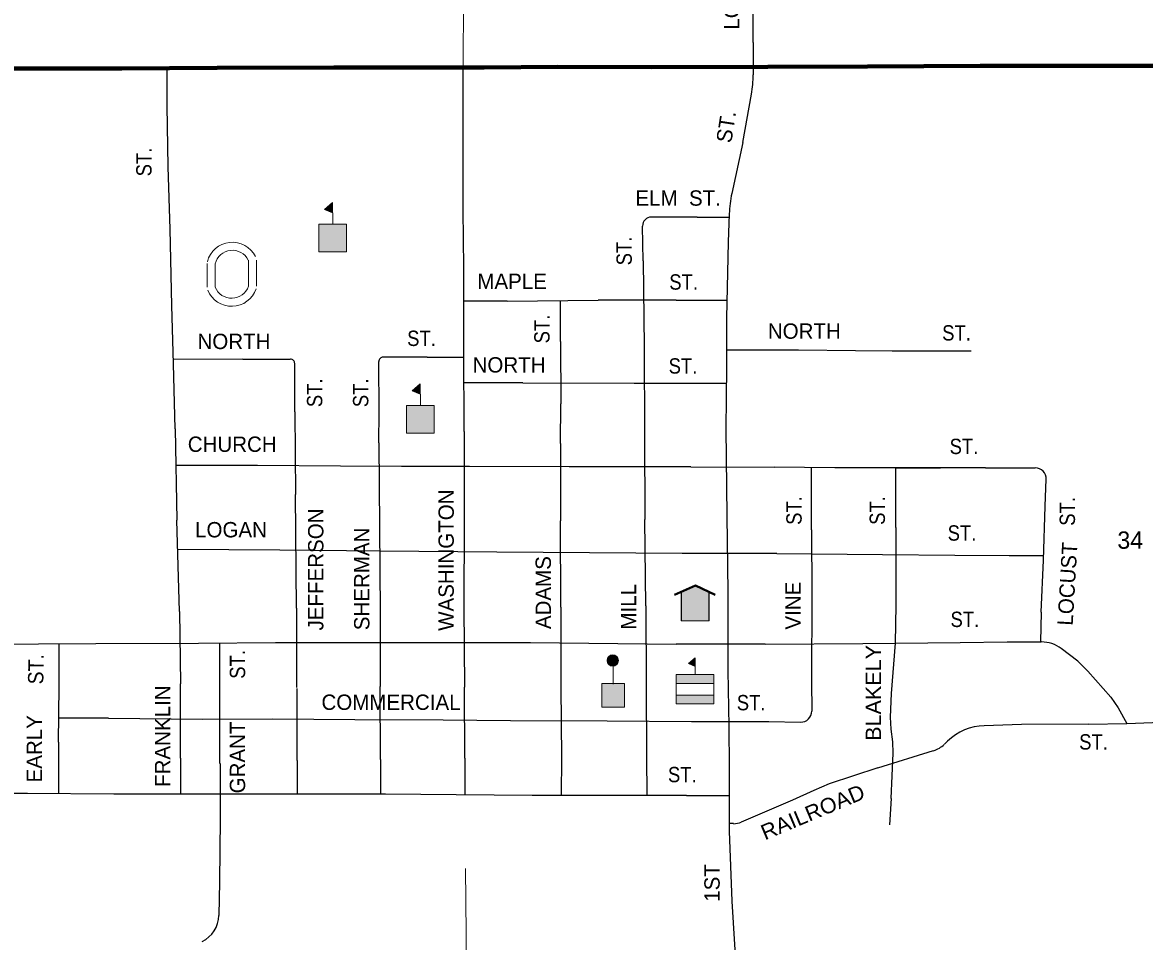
# Model space of a CAD drawing. Extents: x -143 to 192, y -296 to 46.
# Drawn here: x -141.66 to -140.691, y -294.41 to -293.616 of the extents above; entities that cross this region are included whole.
import ezdxf
from ezdxf.enums import TextEntityAlignment as Align

# ---------------------------------------------------------------- set-up
doc = ezdxf.new("R2010")
doc.units = 0
doc.header["$LTSCALE"] = 0.006
doc.linetypes.add('LONG_DASHED', pattern=[7.5, 6, -1.5])
doc.linetypes.add('MEDIUM_DASHED', pattern=[4.5, 3, -1.5])
for name, color, linetype, lineweight in [('12', 7, 'Continuous', 80), ('14', 7, 'Continuous', 25), ('15', 7, 'MEDIUM_DASHED', 13), ('31', 7, 'Continuous', 13), ('32', 7, 'Continuous', 35), ('35', 7, 'Continuous', 13), ('36', 7, 'Continuous', 13), ('4', 7, 'LONG_DASHED', 13)]:
    doc.layers.add(name, color=color, linetype=linetype, lineweight=lineweight)
doc.layers.add('45', color=7, linetype='Continuous')
doc.layers.add('49', color=7, linetype='Continuous')

msp = doc.modelspace()

# ---------------------------------------------------------------- hatches: boundary and pattern name
at = {"layer": '31'}
for points in [[(-141.149984, -294.172439, 1), (-141.15041, -294.162638, 1)], [(-141.159659, -294.207765), (-141.159659, -294.1875), (-141.140152, -294.1875), (-141.140152, -294.207765)]]:
    msp.add_hatch(color=256, dxfattribs=at).paths.add_polyline_path(points)
at = {"layer": '32'}
for points in [[(-141.392235, -293.780682), (-141.399242, -293.777841), (-141.392235, -293.77178)], [(-141.404167, -293.814583), (-141.404167, -293.79053), (-141.380114, -293.79053), (-141.380114, -293.814583)], [(-141.316477, -293.937311), (-141.323485, -293.93447), (-141.316477, -293.928409)], [(-141.328409, -293.971212), (-141.328409, -293.947159), (-141.304356, -293.947159), (-141.304356, -293.971212)]]:
    msp.add_hatch(color=256, dxfattribs=at).paths.add_polyline_path(points)
at = {"layer": '35'}
for points in [[(-141.078977, -294.172727), (-141.078977, -294.165152), (-141.084848, -294.170265)], [(-141.062689, -294.179735), (-141.062689, -294.187311), (-141.095455, -294.187311), (-141.095455, -294.179735)], [(-141.062689, -294.197538), (-141.062689, -294.205114), (-141.095455, -294.205114), (-141.095455, -294.197538)]]:
    msp.add_hatch(color=256, dxfattribs=at).paths.add_polyline_path(points)
at = {"layer": '36'}
msp.add_hatch(color=256, dxfattribs=at).paths.add_polyline_path([(-141.078598, -294.102841), (-141.090909, -294.108333), (-141.090909, -294.133144), (-141.066856, -294.133144), (-141.066856, -294.108333)])

# ---------------------------------------------------------------- linework, layer by layer
at = {"layer": '12'}
msp.add_line((-141.324432, -293.655114), (-141.261364, -293.655114), dxfattribs=at)
for points in [[(-141.324432, -293.655114), (-141.391288, -293.655114), (-141.491856, -293.655492), (-141.574242, -293.656061), (-141.672348, -293.656061), (-141.760417, -293.65625), (-141.848295, -293.65625), (-141.949242, -293.656818), (-142.021212, -293.657197), (-142.123864, -293.657197), (-142.209659, -293.657197), (-142.285038, -293.657576)], [(-141.261364, -293.655114), (-141.197538, -293.654735), (-141.116667, -293.654924), (-141.016288, -293.654735), (-140.929924, -293.654356), (-140.832576, -293.653788), (-140.747159, -293.653788)], [(-140.747159, -293.653788), (-140.652462, -293.653788), (-140.568182, -293.653409)]]:
    msp.add_lwpolyline(points, dxfattribs=at)
at = {"layer": '14'}
for p, q in [((-141.028788, -293.633523), (-141.028788, -293.661553)), ((-141.037879, -293.719886), (-141.030303, -293.67822)), ((-141.037879, -293.719886), (-141.047348, -293.764015)), ((-141.050189, -293.806061), (-141.049432, -293.781629)), ((-141.123864, -293.822159), (-141.124432, -293.792235)), ((-141.077273, -293.78447), (-141.116856, -293.78447)), ((-141.077273, -293.78447), (-141.049621, -293.78447)), ((-141.051705, -293.871402), (-141.050189, -293.806061)), ((-141.278788, -293.898864), (-141.278977, -293.82803)), ((-141.123864, -293.822159), (-141.123106, -293.896212)), ((-141.241288, -293.857008), (-141.278977, -293.857008)), ((-141.241288, -293.857008), (-141.162879, -293.85625)), ((-141.195265, -293.891856), (-141.195265, -293.856629)), ((-141.095455, -293.85625), (-141.162879, -293.85625)), ((-141.095455, -293.85625), (-141.051326, -293.85625)), ((-141.051705, -293.914394), (-141.051705, -293.871402)), ((-141.278598, -293.969697), (-141.278788, -293.898864)), ((-141.195265, -293.891856), (-141.195076, -293.945833)), ((-141.123106, -293.896212), (-141.122727, -293.97178)), ((-141.469697, -293.907197), (-141.529924, -293.907386)), ((-141.469697, -293.907197), (-141.428788, -293.907197)), ((-141.310606, -293.905492), (-141.348485, -293.905492)), ((-141.310606, -293.905492), (-141.278788, -293.905492)), ((-141.022159, -293.899432), (-141.051705, -293.899432)), ((-140.84053, -293.900189), (-140.908712, -293.900189)), ((-141.425, -293.952652), (-141.425, -293.910985)), ((-141.352083, -293.95303), (-141.352273, -293.90928)), ((-141.052083, -293.967424), (-141.051705, -293.914394)), ((-141.227841, -293.927652), (-141.278788, -293.927652)), ((-141.227841, -293.927652), (-141.131629, -293.92803)), ((-141.131629, -293.92803), (-141.089015, -293.92803)), ((-141.089015, -293.92803), (-141.051894, -293.92803)), ((-141.195265, -293.980114), (-141.195076, -293.945833)), ((-141.425, -293.952652), (-141.424242, -294.024242)), ((-141.352273, -293.979545), (-141.352083, -293.95303)), ((-141.52822, -293.967424), (-141.526705, -294.046402)), ((-141.278598, -293.969697), (-141.278598, -294.047159)), ((-141.122727, -293.97178), (-141.122348, -294.045644)), ((-141.051326, -294.042614), (-141.052083, -293.967424)), ((-141.352273, -293.979545), (-141.351705, -294.052462)), ((-141.195265, -293.980114), (-141.195265, -294.04697)), ((-141.457008, -293.999053), (-141.527652, -293.999053)), ((-141.385417, -293.999621), (-141.457008, -293.999053)), ((-141.332576, -293.999811), (-141.385417, -293.999621)), ((-141.274053, -293.999811), (-141.332576, -293.999811)), ((-141.187689, -294.000189), (-141.274053, -293.999811)), ((-141.082576, -294.000189), (-141.187689, -294.000189)), ((-141.082576, -294.000189), (-141.010795, -294.000568)), ((-140.958333, -294.001136), (-141.010795, -294.000568)), ((-140.978409, -294.054735), (-140.978409, -294.000947)), ((-140.905303, -294.001136), (-140.958333, -294.001136)), ((-140.905492, -294.052652), (-140.905492, -294.001136)), ((-140.905492, -294.001136), (-140.886174, -294.001136)), ((-140.905492, -294.001136), (-140.886174, -294.001136)), ((-140.905492, -294.001136), (-140.886174, -294.001136)), ((-140.82822, -294.001136), (-140.785038, -294.001136)), ((-140.776515, -294.03428), (-140.775568, -294.010985)), ((-141.423485, -294.122348), (-141.424242, -294.024242)), ((-141.050379, -294.108523), (-141.051326, -294.042614)), ((-141.524432, -294.125189), (-141.526705, -294.046402)), ((-141.351705, -294.052462), (-141.351136, -294.125568)), ((-141.278598, -294.047159), (-141.278788, -294.121212)), ((-141.195076, -294.121591), (-141.195265, -294.04697)), ((-141.121591, -294.120455), (-141.122348, -294.045644)), ((-140.905492, -294.052652), (-140.905492, -294.119886)), ((-140.978409, -294.054735), (-140.97822, -294.110227)), ((-141.250379, -294.073864), (-141.351515, -294.073106)), ((-141.090152, -294.075), (-141.250379, -294.073864)), ((-141.008333, -294.075189), (-141.090152, -294.075)), ((-141.008333, -294.075189), (-140.917045, -294.075947)), ((-140.807765, -294.076705), (-140.777652, -294.076705)), ((-141.050568, -294.176136), (-141.050379, -294.108523)), ((-140.97822, -294.110227), (-140.978409, -294.185795)), ((-141.278788, -294.121212), (-141.27822, -294.19053)), ((-141.195076, -294.121591), (-141.195076, -294.19053)), ((-141.121591, -294.120455), (-141.121212, -294.188068)), ((-141.524432, -294.125189), (-141.523674, -294.187689)), ((-141.423485, -294.122348), (-141.423485, -294.190909)), ((-141.351136, -294.125568), (-141.351136, -294.190152)), ((-140.779924, -294.125758), (-140.780682, -294.151515)), ((-141.628598, -294.190152), (-141.628598, -294.15303)), ((-141.489583, -294.194129), (-141.489583, -294.152273)), ((-141.441477, -294.151894), (-141.373485, -294.151894)), ((-141.373485, -294.151894), (-141.295265, -294.151894)), ((-141.295265, -294.151894), (-141.221212, -294.151894)), ((-141.221212, -294.151894), (-141.095455, -294.153409)), ((-141.018561, -294.153409), (-141.095455, -294.153409)), ((-141.018561, -294.153409), (-140.934091, -294.152841)), ((-140.934091, -294.152841), (-140.85, -294.152083)), ((-140.748295, -294.168182), (-140.762689, -294.157197)), ((-141.523674, -294.251894), (-141.523674, -294.187689)), ((-141.121212, -294.188068), (-141.121023, -294.250568)), ((-140.978409, -294.185795), (-140.97822, -294.211364)), ((-141.628977, -294.238068), (-141.628598, -294.190152)), ((-141.489583, -294.256629), (-141.489583, -294.194129)), ((-141.422917, -294.253977), (-141.422917, -294.191667)), ((-141.350947, -294.25303), (-141.351136, -294.190152)), ((-141.277841, -294.252083), (-141.27822, -294.19053)), ((-141.195076, -294.19053), (-141.194508, -294.251326)), ((-141.585795, -294.217424), (-141.628788, -294.217424)), ((-141.585795, -294.217424), (-141.504545, -294.218182)), ((-141.504545, -294.218182), (-141.443939, -294.217992)), ((-141.443939, -294.217992), (-141.372917, -294.218561)), ((-141.238636, -294.219318), (-141.155114, -294.219697)), ((-141.155114, -294.219697), (-141.082008, -294.220265)), ((-141.082008, -294.220265), (-141.015341, -294.220265)), ((-141.015341, -294.220265), (-140.987879, -294.220833)), ((-140.739015, -294.222538), (-140.705871, -294.22197)), ((-141.628977, -294.238068), (-141.628977, -294.282765)), ((-140.860795, -294.237121), (-140.863636, -294.239962)), ((-140.921212, -294.260417), (-140.872917, -294.245455)), ((-140.908144, -294.247727), (-140.909848, -294.286742)), ((-141.523674, -294.251894), (-141.523674, -294.283144)), ((-141.489394, -294.256629), (-141.489394, -294.304356)), ((-141.422917, -294.253977), (-141.422917, -294.283144)), ((-141.350947, -294.25303), (-141.350758, -294.283144)), ((-141.277841, -294.252083), (-141.27803, -294.283712)), ((-141.194508, -294.251326), (-141.194697, -294.284091)), ((-141.121023, -294.250568), (-141.120833, -294.284091)), ((-140.921023, -294.260417), (-140.963068, -294.274242)), ((-141.655871, -294.282576), (-141.733333, -294.282576)), ((-141.58125, -294.282955), (-141.655871, -294.282576)), ((-141.510606, -294.283144), (-141.58125, -294.282955)), ((-141.41875, -294.283144), (-141.510606, -294.283144)), ((-141.346591, -294.283144), (-141.41875, -294.283144)), ((-141.285417, -294.283712), (-141.346591, -294.283144)), ((-141.219886, -294.284091), (-141.285606, -294.283712)), ((-141.156439, -294.284091), (-141.219886, -294.284091)), ((-141.086364, -294.284091), (-141.156439, -294.284091)), ((-141.086364, -294.284091), (-141.049432, -294.284091)), ((-140.909659, -294.286742), (-140.911174, -294.309659)), ((-141.045833, -294.308523), (-141.049242, -294.308523))]:
    msp.add_line(p, q, dxfattribs=at)
for points in [[(-141.028788, -293.633523), (-141.029167, -293.560795), (-141.028977, -293.544318), (-141.029735, -293.477652), (-141.029735, -293.452841), (-141.029735, -293.377841), (-141.030492, -293.303598)], [(-141.531061, -293.860795), (-141.532576, -293.794886), (-141.53428, -293.740909), (-141.535227, -293.688258), (-141.535227, -293.655871)], [(-141.278977, -293.82803), (-141.279356, -293.778598), (-141.279356, -293.714962), (-141.279356, -293.655114)], [(-141.52822, -293.967424), (-141.529735, -293.911364), (-141.531061, -293.860795)], [(-140.908712, -293.900189), (-140.94053, -293.9), (-140.989583, -293.899432), (-141.022159, -293.899432)], [(-140.82822, -294.001136), (-140.905492, -294.001136), (-140.866856, -294.001136)], [(-140.779924, -294.125758), (-140.777841, -294.080871), (-140.776515, -294.03428)], [(-141.351515, -294.073106), (-141.437879, -294.072159), (-141.525947, -294.07178)], [(-140.917045, -294.075947), (-140.854545, -294.076515), (-140.807765, -294.076705)], [(-140.905492, -294.119886), (-140.906061, -294.152652), (-140.90947, -294.196212)], [(-141.704545, -294.153598), (-141.646402, -294.15322), (-141.59678, -294.152841)], [(-141.59678, -294.152841), (-141.508144, -294.152462), (-141.441477, -294.151894)], [(-140.85, -294.152083), (-140.80947, -294.151515), (-140.779924, -294.151515)], [(-140.748295, -294.168182), (-140.739583, -294.176894), (-140.719697, -294.199242)], [(-141.049432, -294.259659), (-141.049621, -294.224621), (-141.050568, -294.176136)], [(-140.90947, -294.196212), (-140.910417, -294.216477), (-140.909848, -294.226894), (-140.908333, -294.237879), (-140.908144, -294.247727)], [(-140.719697, -294.199242), (-140.713447, -294.208523), (-140.705871, -294.22197)], [(-141.372917, -294.218561), (-141.29678, -294.21875), (-141.238636, -294.219318)], [(-140.705871, -294.22197), (-140.683712, -294.221212), (-140.631629, -294.217614)], [(-140.739015, -294.222538), (-140.79697, -294.222917), (-140.829167, -294.223864)], [(-141.04697, -294.375379), (-141.049242, -294.314962), (-141.049432, -294.259659)], [(-140.963068, -294.274242), (-140.976326, -294.279924), (-140.994886, -294.288258), (-141.039205, -294.307197)], [(-141.489394, -294.304356), (-141.489962, -294.358902), (-141.49053, -294.387879)], [(-141.040909, -294.477841), (-141.043371, -294.436364), (-141.04697, -294.375379)]]:
    msp.add_lwpolyline(points, dxfattribs=at)
for centre, radius, start, end in [((-141.123535, -293.661512), 0.094697, 349.85358, 0), ((-140.954823, -293.784129), 0.094697, 167.7514, 178.51868), ((-141.116862, -293.792066), 0.007576, 90.13246, 181.05707), ((-141.428744, -293.910985), 0.003788, 359.90923, 89.99949), ((-141.348517, -293.909286), 0.003788, 90.14258, 180.40412), ((-140.785075, -294.010621), 0.00947, 357.93485, 90), ((-140.779833, -294.179903), 0.028409, 52.74405, 90), ((-140.987742, -294.21135), 0.00947, 268.88919, 0.19382), ((-140.82784, -294.271189), 0.047349, 91.70748, 134.12673), ((-140.880179, -294.223011), 0.023674, 287.88235, 314.12674), ((-141.045875, -294.291536), 0.017046, 270, 293.14834), ((-141.516105, -294.387364), 0.025568, 295.92686, 358.85166)]:
    msp.add_arc(centre, radius, start, end, dxfattribs=at)
at = {"layer": '15'}
for p, q in [((-141.279356, -293.655114), (-141.276326, -292.334848)), ((-141.274621, -294.647159), (-141.27803, -294.283712))]:
    msp.add_line(p, q, dxfattribs=at)
at = {"layer": '31'}
msp.add_line((-141.149811, -294.188068), (-141.149811, -294.172348), dxfattribs=at)
msp.add_lwpolyline([(-141.159659, -294.207765), (-141.159659, -294.1875), (-141.140152, -294.1875), (-141.140152, -294.207765)], close=True, dxfattribs=at)
msp.add_circle((-141.150197, -294.167539), 0.004905, dxfattribs=at)
at = {"layer": '32', "lineweight": 13}
for p, q in [((-141.392045, -293.79053), (-141.392045, -293.780682)), ((-141.316288, -293.947159), (-141.316288, -293.937311))]:
    msp.add_line(p, q, dxfattribs=at)
for points in [[(-141.392235, -293.780682), (-141.399242, -293.777841), (-141.392235, -293.77178)], [(-141.404167, -293.814583), (-141.404167, -293.79053), (-141.380114, -293.79053), (-141.380114, -293.814583)], [(-141.316477, -293.937311), (-141.323485, -293.93447), (-141.316477, -293.928409)], [(-141.328409, -293.971212), (-141.328409, -293.947159), (-141.304356, -293.947159), (-141.304356, -293.971212)]]:
    msp.add_lwpolyline(points, close=True, dxfattribs=at)
at = {"layer": '35'}
for p, q in [((-141.500758, -293.824621), (-141.500758, -293.844886)), ((-141.49375, -293.824621), (-141.49375, -293.844886)), ((-141.464962, -293.844129), (-141.464962, -293.821591)), ((-141.457955, -293.844129), (-141.457955, -293.821591)), ((-141.078977, -294.179545), (-141.078977, -294.172727))]:
    msp.add_line(p, q, dxfattribs=at)
at = {"layer": '35', "lineweight": 40}
msp.add_lwpolyline([(-141.09678, -294.110795), (-141.078788, -294.102841), (-141.061742, -294.110795)], dxfattribs=at)
at = {"layer": '35'}
for points in [[(-141.087121, -294.133144), (-141.091098, -294.133144), (-141.091098, -294.108333)], [(-141.067045, -294.108333), (-141.067045, -294.133144), (-141.087311, -294.133144)], [(-141.062689, -294.189394), (-141.062689, -294.187311), (-141.095455, -294.187311), (-141.095455, -294.197538), (-141.062689, -294.197538), (-141.062689, -294.189015)]]:
    msp.add_lwpolyline(points, dxfattribs=at)
for points in [[(-141.078977, -294.172727), (-141.078977, -294.165152), (-141.084848, -294.170265)], [(-141.062689, -294.179735), (-141.062689, -294.187311), (-141.095455, -294.187311), (-141.095455, -294.179735)], [(-141.062689, -294.197538), (-141.062689, -294.205114), (-141.095455, -294.205114), (-141.095455, -294.197538)]]:
    msp.add_lwpolyline(points, close=True, dxfattribs=at)
for centre, radius, start, end in [((-141.47882, -293.828462), 0.022283, 26.54144, 165.89292), ((-141.47882, -293.828462), 0.015332, 26.54144, 165.89292), ((-141.479449, -293.839258), 0.022283, 201.82978, 341.18127), ((-141.479449, -293.839258), 0.015332, 201.82978, 341.18127)]:
    msp.add_arc(centre, radius, start, end, dxfattribs=at)
at = {"layer": '36'}
msp.add_lwpolyline([(-141.078598, -294.102841), (-141.090909, -294.108333), (-141.090909, -294.133144), (-141.066856, -294.133144), (-141.066856, -294.108333)], close=True, dxfattribs=at)
at = {"layer": '4'}
msp.add_lwpolyline([(-141.776326, -293.65625), (-141.535227, -293.655871), (-141.261364, -293.655114), (-141.016288, -293.654735), (-140.568182, -293.653409), (-140.277462, -293.652652), (-140.275947, -294.656061)], dxfattribs=at)

# ---------------------------------------------------------------- texts
at = {"layer": '45'}
msp.add_text('34', height=0.01496, dxfattribs=at).set_placement((-140.70303, -294.071023), align=Align.CENTER)
at = {"layer": '49'}
for s, rotation, p in [('LOGAN  LAKE  ROAD', 90, (-141.040909, -293.533333)), ('ST.', 81.187, (-141.045638, -293.70736)), ('WASHINGTON', 90, (-141.2875, -294.080871)), ('JEFFERSON', 90, (-141.400189, -294.08892)), ('SHERMAN', 90, (-141.360417, -294.097064)), ('LOCUST', 86.631, (-140.750684, -294.10181)), ('ADAMS', 90, (-141.203598, -294.108902)), ('MILL', 90, (-141.129924, -294.121117)), ('VINE', 90, (-140.987689, -294.12017)), ('FRANKLIN', 90, (-141.532576, -294.232955)), ('EARLY', 90, (-141.643371, -294.243845)), ('GRANT', 90, (-141.467803, -294.251326)), ('1ST', 90, (-141.057765, -294.359754))]:
    msp.add_text(s, height=0.01326, rotation=rotation, dxfattribs=at).set_placement(p, align=Align.CENTER)
for s, rotation, width, p in [('ST.', 90, 0.9, (-141.548674, -293.736837)), ('ST.', 90, 0.9, (-141.133712, -293.813731)), ('ST.', 90, 0.9, (-141.204735, -293.881155)), ('ST.', 90, 0.9, (-141.401136, -293.936269)), ('ST.', 90, 0.9, (-141.361364, -293.936269)), ('ST.', 90, 0.9, (-140.986932, -294.037973)), ('ST.', 90, 0.9, (-140.914962, -294.037973)), ('ST.', 90, 0.9, (-140.750758, -294.038731)), ('ST.', 90, 0.9, (-141.467803, -294.170928)), ('BLAKELY', 90, 1.05, (-140.918371, -294.195549)), ('ST.', 89.072, 0.95, (-141.642029, -294.175202)), ('RAILROAD', 22.744, 1.05, (-140.974817, -294.304609))]:
    msp.add_text(s, height=0.01326, rotation=rotation, dxfattribs=dict(at, width=width)).set_placement(p, align=Align.CENTER)
for s, p in [('ELM  ST.', (-141.093655, -293.774621)), ('MAPLE', (-141.237121, -293.846591)), ('NORTH', (-140.984659, -293.889583)), ('NORTH', (-141.477462, -293.898485)), ('NORTH', (-141.239773, -293.91875)), ('CHURCH', (-141.478977, -293.987311)), ('LOGAN', (-141.480019, -294.061174)), ('COMMERCIAL', (-141.341761, -294.210227))]:
    msp.add_text(s, height=0.01326, dxfattribs=at).set_placement(p, align=Align.CENTER)
at = {"layer": '49', "width": 0.9}
for p in [(-141.08892, -293.847159), (-140.853125, -293.891098), (-141.315436, -293.895833), (-141.089489, -293.919697), (-140.846686, -293.989205), (-140.84839, -294.064015), (-140.845928, -294.138636), (-141.030587, -294.210606), (-140.734754, -294.244508), (-141.090057, -294.272727)]:
    msp.add_text('ST.', height=0.01326, dxfattribs=at).set_placement(p, align=Align.CENTER)

doc.saveas('drawing.dxf')
